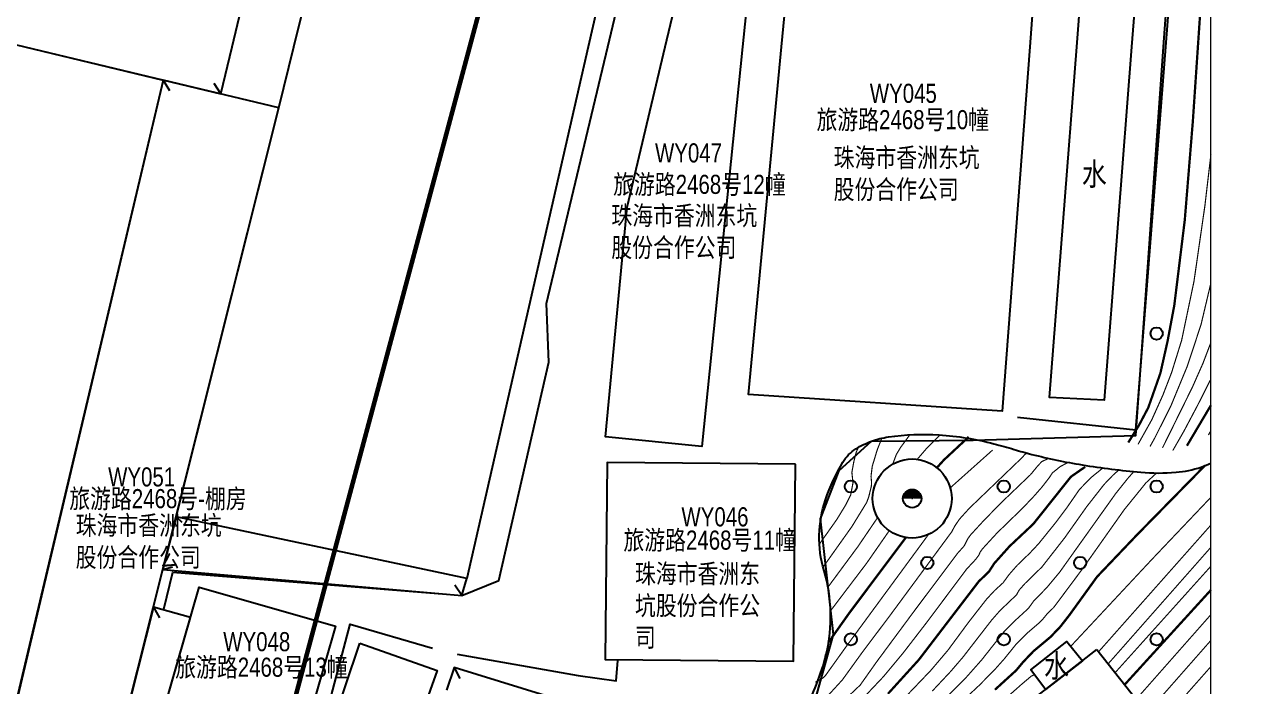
# Model space of a CAD drawing. Extents: x 396500 to 398250, y 1005980 to 1008200.
# Drawn here: x 397222.4 to 397303.1, y 1006558.2 to 1006601.5 of the extents above; entities that cross this region are included whole.
import ezdxf
from ezdxf.enums import TextEntityAlignment as Align

# ---------------------------------------------------------------- set-up
doc = ezdxf.new("R2010")
doc.units = 0
doc.header["$LTSCALE"] = 0.5
doc.layers.get('0').update_dxf_attribs({"linetype": 'CONTINUOUS'})
doc.layers.add('ASSIST', color=7, linetype='CONTINUOUS', plot=False)
for name, color, linetype in [('DGX', 2, 'CONTINUOUS'), ('DLDW', 11, 'CONTINUOUS'), ('DMTZ', 3, 'CONTINUOUS'), ('JMD', 6, 'CONTINUOUS'), ('SXSS', 5, 'CONTINUOUS'), ('ZBTZ', 3, 'CONTINUOUS'), ('权属人', 160, 'CONTINUOUS'), ('用地红线', 1, 'CONTINUOUS'), ('编号', 90, 'CONTINUOUS'), ('门牌号', 1, 'CONTINUOUS')]:
    doc.layers.add(name, color=color, linetype=linetype)
doc.layers.add('绘图层', color=6, linetype='CONTINUOUS', lineweight=5)
doc.styles.add('细等线体', font='长等线体_0.TTF', dxfattribs={"width": 0.8})
doc.linetypes.add('10411', pattern='A,2,[150,AAA.SHX,S=1,R=0,X=0,Y=1],2,[151,AAA.SHX,S=1,R=0,X=0,Y=3],1e-11', length=4)
doc.linetypes.add('10421', pattern='A,2,[150,AAA.SHX,S=1,R=0,X=0,Y=1],1e-11', length=2)
doc.linetypes.add('10422', pattern='A,2,[150,AAA.SHX,S=1,R=0,X=0,Y=1],2,[177,AAA.SHX,S=1,R=0,X=0,Y=0.8],1e-09', length=4)
doc.linetypes.add('1161', pattern='A,0,[149,AAA.SHX,S=0.15,R=0,X=0,Y=0],-1.6', length=1.6)

# ---------------------------------------------------------------- blocks, each defined once
blk = doc.blocks.new('gc326')
blk.add_circle((0, 0), 0.8)
blk = doc.blocks.new('gc070')
at = {"const_width": 1.4}
blk.add_lwpolyline([(0.6, 0, 0.008713), (0.6, 0, 1.007206), (-0.6, 0, 1)], format="xyb", dxfattribs=at)
blk.add_circle((0, 0), 1.2)

msp = doc.modelspace()

# ---------------------------------------------------------------- linework, layer by layer
at = {"layer": 'ASSIST', "linetype": '1161'}
for points in [[(397296.906, 1006600), (397297.433, 1006607.383), (397290.54, 1006608.021), (397292.385, 1006646.2), (397297.482, 1006646.178), (397300, 1006654.145)], [(397250, 1006550.459), (397261.525, 1006548.566), (397266.834, 1006549.288), (397270.981, 1006552.351), (397273.917, 1006556.554), (397275.316, 1006561.574), (397274.456, 1006569.134), (397275.686, 1006572.291), (397277.792, 1006574.208), (397284.448, 1006574.28), (397295.09, 1006574.571), (397296.906, 1006600)]]:
    msp.add_lwpolyline(points, dxfattribs=at)
at = {"layer": 'DGX', "color": 3, "linetype": 'Continuous', "lineweight": -2, "const_width": 0.15, "flags": 128}
for points, elevation in [([(397291.892, 1006642.423), (397292.84, 1006641.134), (397294.766, 1006638.346), (397296.116, 1006636.233), (397297.074, 1006634.514), (397298.216, 1006632.107), (397298.916, 1006630.258), (397299.405, 1006628.5), (397299.738, 1006626.848), (397300.046, 1006624.421), (397300.194, 1006621.599), (397300.194, 1006618.531), (397299.965, 1006612.08), (397299.146, 1006600)], 37.5), ([(397299.146, 1006600), (397298.818, 1006595.16), (397298.288, 1006588.667), (397297.603, 1006583.099), (397297.163, 1006580.753), (397296.695, 1006578.663), (397295.899, 1006576.4), (397295.281, 1006575.23), (397294.593, 1006574.122)], 37.5), ([(397298.43, 1006573.914), (397300, 1006576.562)], 40), ([(397284.15, 1006574.489), (397282.535, 1006572.984), (397282.077, 1006572.477)], 37.5), ([(397291.769, 1006572.528), (397290.839, 1006571.883), (397288.386, 1006568.8), (397286.827, 1006567.336), (397285.827, 1006566.217), (397285.479, 1006565.678), (397284.808, 1006565.031), (397280.901, 1006559.923), (397278.871, 1006557.684)], 40), ([(397299.61, 1006572.618), (397295.182, 1006568.104), (397292.551, 1006565.343), (397290.749, 1006562.847), (397290.149, 1006562.078), (397289.503, 1006561.402), (397288.392, 1006560.475), (397287.731, 1006559.783), (397287.254, 1006559.215), (397285.867, 1006557.951)], 42.5), ([(397280.043, 1006567.907), (397276.343, 1006562.971), (397274.966, 1006561.029)], 37.5), ([(397300, 1006564.481), (397294.349, 1006558.278)], 45)]:
    msp.add_lwpolyline(points, dxfattribs=dict(at, elevation=elevation))
at = {"layer": 'DGX', "linetype": 'Continuous', "const_width": 0.075, "flags": 128}
for points, elevation in [([(397300, 1006592.986), (397299.604, 1006589.605), (397298.89, 1006584.661), (397298.082, 1006580.805), (397297.423, 1006578.688), (397296.855, 1006577.22), (397296.131, 1006575.611), (397295.232, 1006574.006)], 38), ([(397300, 1006584.571), (397299.351, 1006581.833), (397298.46, 1006579.132), (397297.377, 1006576.51), (397296.311, 1006574.394), (397296.016, 1006573.864)], 38.5), ([(397296.832, 1006573.774), (397298.787, 1006577.742), (397299.477, 1006579.301), (397300, 1006580.674)], 39), ([(397300, 1006578.283), (397299.115, 1006576.532), (397298.263, 1006574.922), (397297.504, 1006573.595)], 39.5), ([(397300, 1006574.911), (397299.833, 1006574.609)], 40.5), ([(397278.475, 1006574.409), (397278.18, 1006573.669), (397277.844, 1006572.559), (397277.767, 1006571.914), (397277.801, 1006571.51), (397277.788, 1006571.26), (397277.618, 1006570.571), (397277.482, 1006570.202), (397276.518, 1006568.63), (397274.595, 1006565.924)], 36), ([(397279.182, 1006572.699), (397279.417, 1006573.329), (397279.69, 1006573.789), (397280.306, 1006574.629)], 36.5), ([(397282.275, 1006574.607), (397281.429, 1006573.77), (397280.762, 1006572.99)], 37), ([(397287.996, 1006573.439), (397287.826, 1006573.34), (397287.665, 1006573.153), (397284.196, 1006569.821), (397283.548, 1006569.107), (397283.25, 1006568.668), (397283.045, 1006568.282), (397278.978, 1006562.77), (397277.22, 1006560.436), (397275.896, 1006558.603), (397274.476, 1006557.052), (397273.686, 1006556.337), (397273.104, 1006555.918)], 38.5), ([(397276.948, 1006573.814), (397276.795, 1006573.485), (397276.636, 1006572.848), (397276.513, 1006572.162), (397276.587, 1006571.489), (397276.438, 1006570.698), (397276.137, 1006570.087), (397275.534, 1006569.097), (397274.39, 1006567.48)], 35.5), ([(397282.945, 1006571.155), (397285.719, 1006573.631)], 38), ([(397290.609, 1006572.8), (397290.128, 1006572.539), (397289.627, 1006572.134), (397289.434, 1006571.837), (397288.954, 1006571.216), (397288.424, 1006570.613), (397287.722, 1006569.871), (397286, 1006568.197), (397285.054, 1006567.167), (397284.901, 1006566.95), (397284.821, 1006566.757), (397284.611, 1006566.478), (397284.007, 1006565.83), (397281.459, 1006562.421), (397279.84, 1006560.323), (397278.588, 1006558.821), (397276.548, 1006556.663), (397275.409, 1006555.556), (397270.703, 1006551.342), (397268.333, 1006550.478)], 39.5), ([(397271.685, 1006553.515), (397272.957, 1006554.473), (397274.875, 1006556.192), (397277.06, 1006558.261), (397278.135, 1006559.781), (397280.684, 1006563.225), (397283.432, 1006566.883), (397283.862, 1006567.363), (397284.097, 1006567.829), (397284.293, 1006568.098), (397285.149, 1006569.027), (397286.301, 1006570.205), (397288.209, 1006572.031), (397288.693, 1006572.621), (397288.945, 1006572.882), (397289.337, 1006573.061)], 39), ([(397279.642, 1006557.09), (397281.686, 1006559.229), (397282.812, 1006560.557), (397284.132, 1006562.349), (397285.327, 1006563.881), (397285.856, 1006564.449), (397286.405, 1006564.949), (397286.791, 1006565.48), (397287.33, 1006566.096), (397288.15, 1006566.887), (397288.727, 1006567.503), (397289.826, 1006568.863), (397290.577, 1006569.863), (397291.406, 1006571.06), (397292.167, 1006571.839), (397292.927, 1006572.455)], 40.5), ([(397293.995, 1006572.347), (397293.586, 1006571.981), (397293.007, 1006571.376), (397291.873, 1006569.926), (397290.432, 1006567.889), (397288.948, 1006565.987), (397287.824, 1006564.889), (397287.448, 1006564.462), (397287.286, 1006564.164), (397286.195, 1006563.123), (397285.65, 1006562.501), (397283.775, 1006560.08), (397282.947, 1006559.119), (397281.767, 1006557.861)], 41), ([(397294.977, 1006572.245), (397294.57, 1006571.785), (397293.764, 1006570.776), (397290.108, 1006565.648), (397289.261, 1006564.632), (397288.394, 1006563.738), (397288.061, 1006563.275), (397287.255, 1006562.537), (397286.474, 1006561.763), (397285.003, 1006559.905), (397283.928, 1006558.69), (397282.238, 1006557.019)], 41.5), ([(397283.203, 1006556.709), (397284.853, 1006558.251), (397285.881, 1006559.296), (397286.49, 1006559.982), (397287.231, 1006560.899), (397288.05, 1006561.717), (397288.743, 1006562.31), (397289.002, 1006562.568), (397289.258, 1006562.884), (397289.72, 1006563.34), (397291.558, 1006565.807), (397294.329, 1006569.73), (397295.757, 1006571.495), (397296.454, 1006572.135)], 42), ([(397290.826, 1006560.791), (397296.132, 1006566.472), (397300, 1006570.544)], 43), ([(397274.907, 1006564.608), (397276.919, 1006567.331), (397278.194, 1006569.208)], 36.5), ([(397300, 1006568.729), (397292.644, 1006560.43)], 43.5), ([(397274.125, 1006558.451), (397274.618, 1006558.724), (397274.806, 1006558.912), (397276.232, 1006560.903), (397281.553, 1006568.146)], 38), ([(397278.956, 1006568.354), (397277.482, 1006566.233), (397275.062, 1006563.043)], 37), ([(397300, 1006567.275), (397293.27, 1006559.64)], 44), ([(397300, 1006566.042), (397299.913, 1006565.942), (397293.727, 1006559.063)], 44.5), ([(397300, 1006562.871), (397295.098, 1006557.318)], 45.5), ([(397300, 1006561.186), (397295.996, 1006556.633)], 46), ([(397277.804, 1006549.621), (397287.607, 1006558.302), (397288.253, 1006558.848), (397288.466, 1006558.939)], 43), ([(397300, 1006559.475), (397296.97, 1006556.046)], 46.5)]:
    msp.add_lwpolyline(points, dxfattribs=dict(at, elevation=elevation))
at = {"layer": 'DLDW', "linetype": 'Continuous'}
msp.add_circle((397280.457, 1006570.46), 2.586, dxfattribs=at)
at = {"layer": 'DMTZ', "linetype": '10422'}
for points in [[(397260.547, 1006600), (397264.136, 1006615.051), (397264.185, 1006620.623), (397263.316, 1006622.469), (397261.412, 1006623.748), (397252.646, 1006625.865), (397250, 1006626.466)], [(397297.042, 1006600), (397297.702, 1006608.42)], [(397250, 1006564.204), (397250.995, 1006564.124), (397253.427, 1006565.089), (397256.686, 1006579.37), (397256.546, 1006583.224), (397260.547, 1006600)], [(397287.341, 1006575.785), (397295.078, 1006574.942), (397297.042, 1006600)], [(397231.505, 1006563.232), (397232.106, 1006565.65), (397250, 1006564.204)], [(397231.944, 1006551.56), (397240.208, 1006549.025), (397243.708, 1006562.252), (397249.088, 1006560.683)], [(397250.706, 1006560.286), (397258.611, 1006558.876), (397261.104, 1006558.547), (397261.195, 1006559.857)]]:
    msp.add_lwpolyline(points, dxfattribs=at)
at = {"layer": 'DMTZ', "linetype": '10411', "flags": 128}
msp.add_lwpolyline([(397250, 1006550.607, 0.074431), (397251.778, 1006550.345, -0.057901), (397255.038, 1006549.975, -0.00225), (397257.485, 1006549.393, -0.001755), (397260.616, 1006548.622, -0.004077), (397260.89, 1006548.551, -0.0011), (397261.904, 1006548.277, 0.109043), (397268.702, 1006550.685, 0.135087), (397272.672, 1006554.993, 0.022059), (397274.193, 1006558.292, 0.038254), (397274.836, 1006560.288, 0.13109), (397274.695, 1006565.741, -0.155037), (397274.793, 1006570.383, -0.052226), (397275.933, 1006572.848, -0.118893), (397276.777, 1006573.711, -0.052465), (397277.792, 1006574.208, -0.051679), (397278.904, 1006574.488, -0.052026), (397282.222, 1006574.621, -0.047609), (397285.803, 1006574.045, -0.01042), (397287.129, 1006573.671, 0.012013), (397288.28, 1006573.35, 0.021322), (397291.577, 1006572.663, 0.018589), (397295.41, 1006572.179, 0.043391), (397297.718, 1006572.175, 0.059992), (397299.356, 1006572.515, 0.028302), (397300, 1006572.773, 0.028302)], format="xyb", dxfattribs=at)
at = {"layer": 'JMD', "linetype": 'Continuous'}
for p, q in [((397231.462, 1006597.825), (397231.881, 1006597.143)), ((397235.231, 1006596.919), (397234.812, 1006597.601)), ((397232.315, 1006569.264), (397232.681, 1006568.909)), ((397231.448, 1006565.815), (397232.083, 1006565.989)), ((397250.995, 1006564.124), (397250.544, 1006564.784)), ((397230.829, 1006563.349), (397231.232, 1006562.658)), ((397250.504, 1006559.401), (397250.867, 1006558.688))]:
    msp.add_line(p, q, dxfattribs=at)
for points in [[(397240.024, 1006600), (397246.147, 1006624.689), (397250, 1006623.798)], [(397250, 1006623.798), (397263.964, 1006620.57), (397259.266, 1006600)], [(397264.304, 1006600), (397266.409, 1006608.884), (397270.234, 1006608.472), (397269.37, 1006600)], [(397271.913, 1006600), (397272.708, 1006608.37), (397288.68, 1006607.07), (397288.145, 1006600)], [(397222.408, 1006600), (397231.462, 1006597.825), (397212.986, 1006519.809), (397199.118, 1006523.053), (397217.134, 1006600)], [(397250, 1006565.502), (397232.315, 1006569.264), (397239.033, 1006596.006), (397240.024, 1006600)], [(397259.266, 1006600), (397251.323, 1006565.221), (397250, 1006565.502)], [(397269.37, 1006600), (397266.705, 1006573.865), (397260.404, 1006574.503), (397261.818, 1006589.506), (397264.304, 1006600)], [(397288.145, 1006600), (397286.339, 1006576.166), (397269.755, 1006577.263), (397271.913, 1006600)]]:
    msp.add_lwpolyline(points, dxfattribs=at)
at = {"layer": 'JMD', "linetype": 'Continuous', "flags": 128}
for points in [[(397235.971, 1006600), (397236.561, 1006602.456), (397211.357, 1006608.512), (397209.957, 1006602.913), (397217.414, 1006601.2), (397222.408, 1006600)], [(397222.408, 1006600), (397235.231, 1006596.919), (397235.971, 1006600)], [(397250, 1006565.502), (397232.315, 1006569.264), (397231.448, 1006565.815), (397250, 1006564.21)], [(397250, 1006564.21), (397250.995, 1006564.124), (397251.323, 1006565.221), (397250, 1006565.502)], [(397250, 1006552.943), (397255.809, 1006551.09), (397257.914, 1006557.122), (397250.504, 1006559.401), (397250, 1006557.931)]]:
    msp.add_lwpolyline(points, dxfattribs=at)
for points in [[(397239.033, 1006596.006), (397231.462, 1006597.825), (397217.912, 1006540.44), (397224.674, 1006538.852)], [(397272.83, 1006572.701), (397260.51, 1006572.825), (397260.38, 1006559.942), (397272.7, 1006559.818)], [(397233.257, 1006562.68), (397230.829, 1006563.349), (397228.359, 1006553.521), (397230.444, 1006552.913)]]:
    msp.add_lwpolyline(points, close=True, dxfattribs=at)
at = {"layer": 'JMD', "linetype": 'Continuous'}
for points in [[(397239.359, 1006550.336), (397230.444, 1006552.913), (397233.828, 1006564.671), (397242.745, 1006562.106)], [(397244.32, 1006561.003), (397249.388, 1006559.203), (397247.44, 1006553.76), (397242.435, 1006555.357)]]:
    msp.add_lwpolyline(points, close=True, dxfattribs=at)
at = {"layer": 'SXSS', "linetype": '10421', "flags": 128}
for points in [[(397291.227, 1006600), (397291.738, 1006606.587), (397295.295, 1006606.311), (397294.806, 1006600)], [(397294.806, 1006600), (397293.011, 1006576.885), (397289.446, 1006577.058), (397291.227, 1006600)]]:
    msp.add_lwpolyline(points, dxfattribs=at)
for points in [[(397292.529, 1006560.575), (397295.168, 1006557.244), (397290.84, 1006553.849), (397288.167, 1006557.177)], [(397289.189, 1006557.973), (397288.227, 1006559.258), (397290.573, 1006561.105), (397291.59, 1006559.843)]]:
    msp.add_lwpolyline(points, close=True, dxfattribs=at)
at = {"layer": '用地红线', "linetype": 'Continuous', "const_width": 0.3, "flags": 128}
msp.add_lwpolyline([(396896.967, 1006409.306, -0.090189), (397228.694, 1007024.028), (397387.801, 1007222.911), (397401.305, 1007212.108), (397426.328, 1007243.385), (397412.824, 1007254.188), (397549.486, 1007427.159), (397597.059, 1007408.487), (397590.114, 1007392.957), (397593.63, 1007391.179), (397580.301, 1007365.498), (397677.782, 1007288.139), (397658.983, 1007180.178), (397680.098, 1007163.581), (397691.215, 1007135.064, -0.057003), (397648.052, 1007084.953), (397357.499, 1006816.503, 0.141668), (397271.322, 1006673.857), (397185.657, 1006354.399)], format="xyb", dxfattribs=at)
at = {"layer": '绘图层', "linetype": 'Continuous', "flags": 128}
msp.add_lwpolyline([(396900, 1006730), (396900, 1006330), (397300, 1006330), (397300, 1006730)], close=True, dxfattribs=at)

# ---------------------------------------------------------------- block references
at = {"layer": 'DLDW', "linetype": 'Continuous', "xscale": 0.5, "yscale": 0.5}
msp.add_blockref('gc070', (397280.457, 1006570.46), dxfattribs=at)
at = {"layer": 'ZBTZ', "linetype": 'Continuous', "xscale": 0.5, "yscale": 0.5}
for p in [(397296.449, 1006581.249), (397276.449, 1006571.249), (397286.449, 1006571.249), (397296.449, 1006571.249), (397281.449, 1006566.249), (397291.449, 1006566.249), (397276.449, 1006561.249), (397286.449, 1006561.249), (397296.449, 1006561.249)]:
    msp.add_blockref('gc326', p, dxfattribs=at)

# ---------------------------------------------------------------- texts
at = {"layer": 'SXSS', "color": 5, "linetype": '10421', "style": '细等线体', "width": 0.8}
for p in [(397292.372, 1006591.71), (397289.898, 1006559.544)]:
    msp.add_text('水', height=1.5, dxfattribs=at).set_placement(p, align=Align.MIDDLE)
at = {"layer": '权属人', "linetype": 'Continuous', "char_height": 1.25, "attachment_point": 1, "style": '细等线体'}
for insert, own_width in [((397275.324, 1006593.386, 24), 10.13328), ((397260.78, 1006589.589, 24), 10.0368), ((397225.746, 1006569.33), 10.42171), ((397262.326, 1006566.17, 24), 9.17431)]:
    msp.add_mtext_dynamic_manual_height_columns('珠海市香洲东坑股份合作公司', width=2.47045, gutter_width=1, heights=[0], dxfattribs=dict(at, insert=insert)).dxf.set("width", own_width)
at = {"layer": '编号', "linetype": 'Continuous', "char_height": 1.25, "attachment_point": 1, "style": '细等线体'}
for s, insert in [('WY045', (397277.686, 1006597.586, 24)), ('WY047', (397263.638, 1006593.69, 24)), ('WY051', (397227.865, 1006572.497)), ('WY046', (397265.366, 1006569.887, 24)), ('WY048', (397235.395, 1006561.723, 24))]:
    msp.add_mtext_dynamic_manual_height_columns(s, width=0.93234, gutter_width=1, heights=[0], dxfattribs=dict(at, insert=insert))
at = {"layer": '门牌号', "linetype": 'Continuous', "char_height": 1.25, "attachment_point": 1, "style": '细等线体'}
for s, insert, own_width in [('\\pt1.8;旅游路2468号10幢', (397274.202, 1006595.863, 24), 12.43264), ('\\pt1.8;旅游路2468号12幢', (397260.898, 1006591.633, 24), 11.09664), ('\\pt1.8;旅游路2468号-棚房', (397225.323, 1006571.078), 13.37258), ('\\pt1.8;旅游路2468号11幢', (397261.573, 1006568.366, 24), 14.05795), ('\\pt1.8;旅游路2468号13幢', (397232.253, 1006560.054, 24), 11.10122)]:
    msp.add_mtext_dynamic_manual_height_columns(s, width=9.87209, gutter_width=1, heights=[0.632], dxfattribs=dict(at, insert=insert)).dxf.set("width", own_width)

doc.saveas('drawing.dxf')
